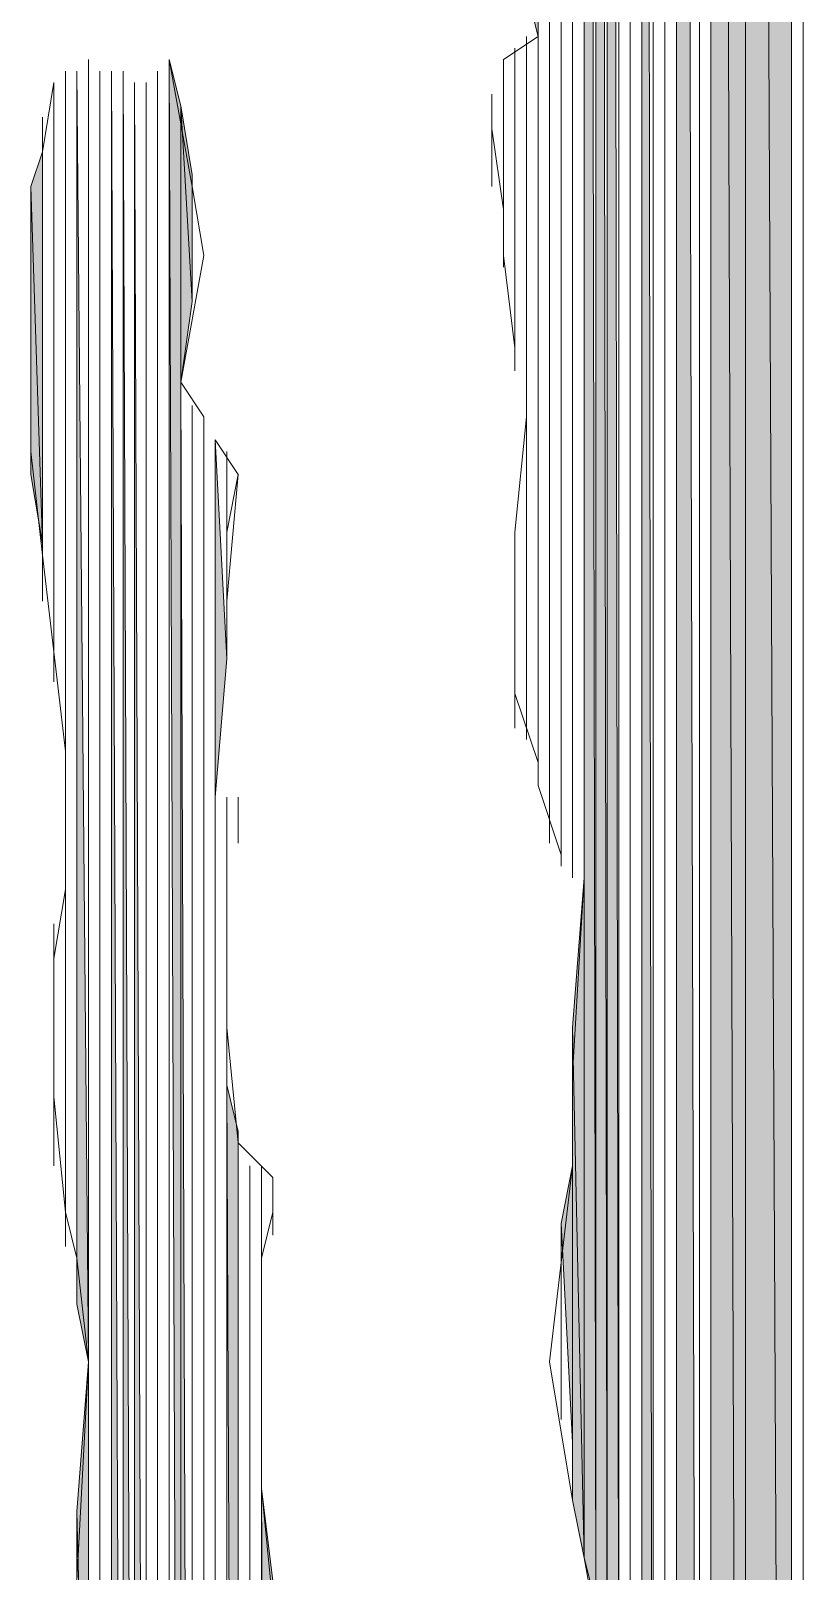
# Model space of a CAD drawing. Header units: millimetres. Extents: x -30643 to 86172, y -19411 to 63186.
# Drawn here: x 83531.5 to 83578.6, y -1815.3 to -1721.2 of the extents above; entities that cross this region are included whole.
import ezdxf

# ---------------------------------------------------------------- set-up
doc = ezdxf.new("R2010")
doc.units = ezdxf.units.MM

msp = doc.modelspace()

# ---------------------------------------------------------------- hatches: boundary and pattern name
h = msp.add_hatch(color=0)
h.dxf.hatch_style = 2
h.paths.add_polyline_path([(83561.714, -1718.77), (83562.417, -1721.584), (83561.714, -1415.484)])
h = msp.add_hatch(color=0)
h.dxf.hatch_style = 2
h.paths.add_polyline_path([(83563.121, -1768.027), (83563.121, -1770.138), (83563.121, -1415.484)])
h = msp.add_hatch(color=0)
h.dxf.hatch_style = 2
h.paths.add_polyline_path([(83565.232, -1814.47), (83565.936, -1817.285), (83565.232, -1415.484)])
h = msp.add_hatch(color=0)
h.dxf.hatch_style = 2
h.paths.add_polyline_path([(83565.936, -1817.988), (83566.639, -1822.21), (83565.936, -1415.484)])
h = msp.add_hatch(color=0)
h.dxf.hatch_style = 2
h.paths.add_polyline_path([(83566.639, -1822.21), (83567.343, -1828.544), (83566.639, -1416.188)])
h = msp.add_hatch(color=0)
h.dxf.hatch_style = 2
h.paths.add_polyline_path([(83567.343, -1828.544), (83567.343, -1830.655), (83567.343, -1416.188)])
h = msp.add_hatch(color=0)
h.dxf.hatch_style = 2
h.paths.add_polyline_path([(83568.751, -1878.505), (83569.454, -1880.616), (83568.751, -1416.891)])
h = msp.add_hatch(color=0)
h.dxf.hatch_style = 2
h.paths.add_polyline_path([(83570.862, -1886.949), (83570.862, -1890.467), (83570.862, -1416.891)])
h = msp.add_hatch(color=0)
h.dxf.hatch_style = 2
h.paths.add_polyline_path([(83570.862, -1927.762), (83572.269, -1932.688), (83570.862, -1417.595)])
h = msp.add_hatch(color=0)
h.dxf.hatch_style = 2
h.paths.add_polyline_path([(83572.269, -1933.392), (83572.269, -1937.614), (83572.269, -1417.595)])
h = msp.add_hatch(color=0)
h.dxf.hatch_style = 2
h.paths.add_polyline_path([(83572.973, -2012.907), (83575.084, -2014.315), (83572.973, -1418.299)])
h = msp.add_hatch(color=0)
h.dxf.hatch_style = 2
h.paths.add_polyline_path([(83575.084, -2014.315), (83575.084, -1419.706), (83572.973, -1418.299)])
h = msp.add_hatch(color=0)
h.dxf.hatch_style = 2
h.paths.add_polyline_path([(83575.084, -2014.315), (83577.898, -2015.722), (83575.084, -1419.706)])
h = msp.add_hatch(color=0)
h.dxf.hatch_style = 2
h.paths.add_polyline_path([(83577.898, -2015.722), (83577.898, -1421.817), (83575.084, -1419.706)])
h = msp.add_hatch(color=0)
h.dxf.hatch_style = 2
h.paths.add_polyline_path([(83540.603, -1909.467), (83540.603, -1725.806), (83539.9, -1722.992)])
h = msp.add_hatch(color=0)
h.dxf.hatch_style = 2
h.paths.add_polyline_path([(83534.27, -1796.878), (83534.27, -1798.989), (83534.27, -1723.695)])
h = msp.add_hatch(color=0)
h.dxf.hatch_style = 2
h.paths.add_polyline_path([(83534.27, -1798.989), (83534.974, -1802.508), (83534.27, -1723.695)])
h = msp.add_hatch(color=0)
h.dxf.hatch_style = 2
h.paths.add_polyline_path([(83536.381, -1891.171), (83537.085, -1893.282), (83536.381, -1723.695)])
h = msp.add_hatch(color=0)
h.dxf.hatch_style = 2
h.paths.add_polyline_path([(83537.085, -1893.282), (83537.789, -1902.43), (83537.085, -1723.695)])
h = msp.add_hatch(color=0)
h.dxf.hatch_style = 2
h.paths.add_polyline_path([(83537.789, -1903.134), (83538.492, -1905.245), (83537.789, -1724.399)])
h = msp.add_hatch(color=0)
h.dxf.hatch_style = 2
h.paths.add_polyline_path([(83560.306, -1732.14), (83560.306, -1734.954), (83560.306, -1724.399)])
h = msp.add_hatch(color=0)
h.dxf.hatch_style = 2
h.paths.add_polyline_path([(83532.863, -1756.768), (83532.863, -1759.583), (83532.863, -1725.806)])
h = msp.add_hatch(color=0)
h.dxf.hatch_style = 2
h.paths.add_polyline_path([(83540.603, -1742.695), (83541.307, -1737.769), (83540.603, -1725.806)])
h = msp.add_hatch(color=0)
h.dxf.hatch_style = 2
h.paths.add_polyline_path([(83541.307, -1737.769), (83541.307, -1730.029), (83540.603, -1725.806)])
h = msp.add_hatch(color=0)
h.dxf.hatch_style = 2
h.paths.add_polyline_path([(83532.159, -1756.065), (83532.159, -1726.51), (83532.159, -1728.621)])
h = msp.add_hatch(color=0)
h.dxf.hatch_style = 2
h.paths.add_polyline_path([(83532.159, -1752.546), (83532.159, -1728.621), (83531.456, -1730.732)])
h = msp.add_hatch(color=0)
h.dxf.hatch_style = 2
h.paths.add_polyline_path([(83532.159, -1753.25), (83532.159, -1756.065), (83532.159, -1728.621)])
h = msp.add_hatch(color=0)
h.dxf.hatch_style = 2
h.paths.add_polyline_path([(83541.307, -1737.769), (83541.307, -1735.658), (83541.307, -1730.029)])
h = msp.add_hatch(color=0)
h.dxf.hatch_style = 2
h.paths.add_polyline_path([(83531.456, -1748.324), (83532.159, -1752.546), (83531.456, -1730.732)])
h = msp.add_hatch(color=0)
h.dxf.hatch_style = 2
h.paths.add_polyline_path([(83531.456, -1746.917), (83531.456, -1732.843), (83531.456, -1734.954)])
h = msp.add_hatch(color=0)
h.dxf.hatch_style = 2
h.paths.add_polyline_path([(83540.603, -1934.095), (83541.307, -1939.725), (83540.603, -1742.695)])
h = msp.add_hatch(color=0)
h.dxf.hatch_style = 2
h.paths.add_polyline_path([(83561.714, -1764.509), (83561.714, -1744.806), (83561.714, -1749.028)])
h = msp.add_hatch(color=0)
h.dxf.hatch_style = 2
h.paths.add_polyline_path([(83542.714, -1768.027), (83543.418, -1759.583), (83542.714, -1746.213)])
h = msp.add_hatch(color=0)
h.dxf.hatch_style = 2
h.paths.add_polyline_path([(83543.418, -1756.065), (83543.418, -1751.843), (83543.418, -1747.62)])
h = msp.add_hatch(color=0)
h.dxf.hatch_style = 2
h.paths.add_polyline_path([(83561.01, -1763.805), (83561.01, -1751.843), (83561.01, -1754.657)])
h = msp.add_hatch(color=0)
h.dxf.hatch_style = 2
h.paths.add_polyline_path([(83561.01, -1763.101), (83561.01, -1755.361), (83561.01, -1758.176)])
h = msp.add_hatch(color=0)
h.dxf.hatch_style = 2
h.paths.add_polyline_path([(83533.567, -1795.471), (83533.567, -1765.212), (83533.567, -1767.324)])
h = msp.add_hatch(color=0)
h.dxf.hatch_style = 2
h.paths.add_polyline_path([(83533.567, -1794.767), (83533.567, -1767.324), (83533.567, -1770.842)])
h = msp.add_hatch(color=0)
h.dxf.hatch_style = 2
h.paths.add_polyline_path([(83543.418, -1778.582), (83543.418, -1771.545), (83543.418, -1768.027)])
h = msp.add_hatch(color=0)
h.dxf.hatch_style = 2
h.paths.add_polyline_path([(83533.567, -1793.36), (83533.567, -1770.842), (83533.567, -1772.953)])
h = msp.add_hatch(color=0)
h.dxf.hatch_style = 2
h.paths.add_polyline_path([(83565.232, -1814.47), (83565.232, -1772.953), (83564.528, -1782.101)])
h = msp.add_hatch(color=0)
h.dxf.hatch_style = 2
h.paths.add_polyline_path([(83532.863, -1790.545), (83532.863, -1775.768), (83532.863, -1777.879)])
h = msp.add_hatch(color=0)
h.dxf.hatch_style = 2
h.paths.add_polyline_path([(83543.418, -1942.54), (83543.418, -1780.694), (83543.418, -1778.582)])
h = msp.add_hatch(color=0)
h.dxf.hatch_style = 2
h.paths.add_polyline_path([(83532.863, -1789.138), (83532.863, -1780.694), (83532.863, -1786.323)])
h = msp.add_hatch(color=0)
h.dxf.hatch_style = 2
h.paths.add_polyline_path([(83564.528, -1810.952), (83564.528, -1782.101), (83564.528, -1784.915)])
h = msp.add_hatch(color=0)
h.dxf.hatch_style = 2
h.paths.add_polyline_path([(83564.528, -1810.952), (83565.232, -1814.47), (83564.528, -1782.101)])
h = msp.add_hatch(color=0)
h.dxf.hatch_style = 2
h.paths.add_polyline_path([(83543.418, -1942.54), (83543.418, -1785.619), (83543.418, -1782.804)])
h = msp.add_hatch(color=0)
h.dxf.hatch_style = 2
h.paths.add_polyline_path([(83564.528, -1809.544), (83564.528, -1784.915), (83564.528, -1790.545)])
h = msp.add_hatch(color=0)
h.dxf.hatch_style = 2
h.paths.add_polyline_path([(83544.122, -1943.243), (83544.122, -1788.434), (83543.418, -1785.619)])
h = msp.add_hatch(color=0)
h.dxf.hatch_style = 2
h.paths.add_polyline_path([(83564.528, -1807.433), (83564.528, -1790.545), (83563.825, -1794.063)])
h = msp.add_hatch(color=0)
h.dxf.hatch_style = 2
h.paths.add_polyline_path([(83564.528, -1807.433), (83564.528, -1809.544), (83564.528, -1790.545)])
h = msp.add_hatch(color=0)
h.dxf.hatch_style = 2
h.paths.add_polyline_path([(83563.825, -1806.026), (83563.825, -1794.063), (83563.825, -1799.693)])
h = msp.add_hatch(color=0)
h.dxf.hatch_style = 2
h.paths.add_polyline_path([(83545.529, -1946.058), (83545.529, -1801.1), (83545.529, -1796.174)])
h = msp.add_hatch(color=0)
h.dxf.hatch_style = 2
h.paths.add_polyline_path([(83563.825, -1803.915), (83563.825, -1806.026), (83563.825, -1799.693)])
h = msp.add_hatch(color=0)
h.dxf.hatch_style = 2
h.paths.add_polyline_path([(83545.529, -1946.762), (83545.529, -1810.248), (83545.529, -1801.1)])
h = msp.add_hatch(color=0)
h.dxf.hatch_style = 2
h.paths.add_polyline_path([(83534.974, -1839.802), (83534.974, -1802.508), (83534.27, -1811.655)])
h = msp.add_hatch(color=0)
h.dxf.hatch_style = 2
h.paths.add_polyline_path([(83546.233, -1947.465), (83546.233, -1815.877), (83545.529, -1810.248)])
h = msp.add_hatch(color=0)
h.dxf.hatch_style = 2
h.paths.add_polyline_path([(83534.27, -1839.099), (83534.27, -1811.655), (83534.27, -1815.877)])

# ---------------------------------------------------------------- linework, layer by layer
at = {"color": 0, "lineweight": 0}
for points in [[(83561.714, -1718.77), (83562.417, -1721.584), (83561.714, -1415.484)], [(83562.417, -1721.584), (83562.417, -1415.484)], [(83562.417, -1765.212), (83562.417, -1415.484)], [(83562.417, -1765.916), (83562.417, -1415.484)], [(83562.417, -1765.916), (83562.417, -1415.484)], [(83562.417, -1767.324), (83562.417, -1415.484)], [(83562.417, -1767.324), (83562.417, -1415.484)], [(83563.121, -1770.138), (83563.121, -1414.78)], [(83563.121, -1770.138), (83563.121, -1414.78)], [(83563.121, -1768.027), (83563.121, -1415.484)], [(83563.121, -1768.027), (83563.121, -1770.138), (83563.121, -1415.484)], [(83563.121, -1770.842), (83563.121, -1415.484)], [(83563.121, -1770.842), (83563.121, -1415.484)], [(83563.121, -1770.842), (83563.121, -1415.484)], [(83563.121, -1770.842), (83563.121, -1415.484)], [(83563.825, -1771.545), (83563.825, -1415.484)], [(83563.825, -1771.545), (83563.825, -1415.484)], [(83563.825, -1772.249), (83563.825, -1415.484)], [(83563.825, -1772.249), (83563.825, -1415.484)], [(83563.825, -1772.249), (83563.825, -1415.484)], [(83563.825, -1772.249), (83563.825, -1415.484)], [(83564.528, -1772.249), (83564.528, -1415.484)], [(83564.528, -1772.249), (83564.528, -1415.484)], [(83564.528, -1772.953), (83564.528, -1415.484)], [(83564.528, -1772.953), (83564.528, -1415.484)], [(83564.528, -1772.953), (83564.528, -1415.484)], [(83564.528, -1772.953), (83564.528, -1415.484)], [(83564.528, -1772.953), (83564.528, -1415.484)], [(83564.528, -1772.953), (83564.528, -1415.484)], [(83565.232, -1772.953), (83565.232, -1415.484)], [(83565.232, -1814.47), (83565.232, -1415.484)], [(83565.232, -1814.47), (83565.232, -1415.484)], [(83565.232, -1814.47), (83565.936, -1817.285), (83565.232, -1415.484)], [(83565.936, -1817.285), (83565.936, -1415.484)], [(83565.936, -1817.285), (83565.936, -1415.484)], [(83565.936, -1817.285), (83565.936, -1415.484)], [(83565.936, -1817.285), (83565.936, -1415.484)], [(83565.936, -1817.988), (83565.936, -1415.484)], [(83565.936, -1817.988), (83566.639, -1822.21), (83565.936, -1415.484)], [(83566.639, -1822.21), (83566.639, -1416.188)], [(83566.639, -1822.21), (83567.343, -1828.544), (83566.639, -1416.188)], [(83567.343, -1828.544), (83567.343, -1416.188)], [(83567.343, -1828.544), (83567.343, -1830.655), (83567.343, -1416.188)], [(83567.343, -1830.655), (83567.343, -1416.188)], [(83567.343, -1830.655), (83567.343, -1416.188)], [(83567.343, -1830.655), (83567.343, -1416.188)], [(83567.343, -1830.655), (83567.343, -1416.188)], [(83567.343, -1832.062), (83567.343, -1416.188)], [(83567.343, -1851.765), (83567.343, -1416.188)], [(83567.343, -1852.469), (83567.343, -1416.188)], [(83567.343, -1852.469), (83567.343, -1416.188)], [(83568.047, -1853.172), (83568.047, -1416.188)], [(83568.047, -1853.172), (83568.047, -1416.188)], [(83568.047, -1854.58), (83568.047, -1416.188)], [(83568.047, -1854.58), (83568.047, -1416.188)], [(83568.751, -1854.58), (83568.751, -1416.188)], [(83568.751, -1854.58), (83568.751, -1416.188)], [(83568.751, -1855.987), (83568.751, -1416.891)], [(83568.751, -1855.987), (83568.751, -1416.891)], [(83568.751, -1855.987), (83568.751, -1416.891)], [(83568.751, -1878.505), (83569.454, -1880.616), (83568.751, -1416.891)], [(83569.454, -1880.616), (83569.454, -1416.891)], [(83569.454, -1880.616), (83569.454, -1416.891)], [(83569.454, -1880.616), (83569.454, -1416.891)], [(83569.454, -1880.616), (83569.454, -1416.891)], [(83569.454, -1882.023), (83569.454, -1416.891)], [(83569.454, -1882.023), (83569.454, -1416.891)], [(83570.158, -1882.727), (83570.158, -1416.891)], [(83570.158, -1882.727), (83570.158, -1416.891)], [(83570.158, -1882.727), (83570.158, -1416.891)], [(83570.158, -1882.727), (83570.158, -1416.891)], [(83570.158, -1883.431), (83570.158, -1416.891)], [(83570.158, -1883.431), (83570.158, -1416.891)], [(83570.158, -1884.134), (83570.158, -1416.891)], [(83570.158, -1884.134), (83570.158, -1416.891)], [(83570.158, -1884.838), (83570.158, -1416.891)], [(83570.158, -1884.838), (83570.158, -1416.891)], [(83570.158, -1884.838), (83570.158, -1416.891)], [(83570.158, -1884.838), (83570.158, -1416.891)], [(83570.158, -1884.838), (83570.158, -1416.891)], [(83570.158, -1884.838), (83570.158, -1416.891)], [(83570.862, -1885.542), (83570.862, -1416.891)], [(83570.862, -1885.542), (83570.862, -1416.891)], [(83570.862, -1886.949), (83570.862, -1416.891)], [(83570.862, -1886.949), (83570.862, -1416.891)], [(83570.862, -1886.949), (83570.862, -1416.891)], [(83570.862, -1886.949), (83570.862, -1890.467), (83570.862, -1416.891)], [(83570.862, -1890.467), (83570.862, -1417.595)], [(83570.862, -1890.467), (83570.862, -1417.595)], [(83570.862, -1891.171), (83570.862, -1417.595)], [(83570.862, -1924.948), (83570.862, -1417.595)], [(83570.862, -1924.948), (83570.862, -1417.595)], [(83570.862, -1927.762), (83572.269, -1932.688), (83570.862, -1417.595)], [(83572.269, -1932.688), (83572.269, -1417.595)], [(83572.269, -1932.688), (83572.269, -1417.595)], [(83572.269, -1933.392), (83572.269, -1417.595)], [(83572.269, -1933.392), (83572.269, -1937.614), (83572.269, -1417.595)], [(83572.269, -1937.614), (83572.269, -1418.299)], [(83572.269, -2012.204), (83572.269, -1418.299)], [(83572.973, -2012.907), (83572.973, -1418.299)], [(83572.973, -2012.907), (83575.084, -2014.315), (83572.973, -1418.299)], [(83575.084, -2014.315), (83575.084, -1419.706), (83572.973, -1418.299)], [(83575.084, -2014.315), (83577.898, -2015.722), (83575.084, -1419.706)], [(83577.898, -2015.722), (83577.898, -1421.817), (83575.084, -1419.706)], [(83577.898, -2015.722), (83577.898, -1421.817)], [(83578.602, -2015.019), (83578.602, -1422.521)], [(83578.602, -2015.019), (83578.602, -1619.551)], [(83578.602, -2015.019), (83578.602, -1619.551)], [(83578.602, -2015.019), (83578.602, -1619.551)], [(83561.714, -1741.991), (83561.714, -1721.584)], [(83561.714, -1741.991), (83561.714, -1721.584)], [(83561.714, -1743.398), (83561.714, -1721.584)], [(83561.714, -1743.398), (83561.714, -1721.584)], [(83561.714, -1744.806), (83561.714, -1721.584)], [(83561.714, -1764.509), (83561.714, -1721.584)], [(83561.714, -1764.509), (83561.714, -1721.584)], [(83561.714, -1764.509), (83561.714, -1721.584)], [(83562.417, -1765.212), (83562.417, -1721.584)], [(83534.974, -1802.508), (83534.974, -1722.992)], [(83534.974, -1839.802), (83534.974, -1722.992)], [(83534.974, -1839.802), (83534.974, -1722.992)], [(83534.974, -1839.802), (83534.974, -1722.992)], [(83539.9, -1908.059), (83539.9, -1722.992)], [(83539.9, -1908.059), (83539.9, -1722.992)], [(83540.603, -1909.467), (83540.603, -1725.806), (83539.9, -1722.992)], [(83560.306, -1734.954), (83560.306, -1722.992)], [(83560.306, -1734.954), (83560.306, -1722.992)], [(83560.306, -1735.658), (83560.306, -1722.992)], [(83560.306, -1735.658), (83560.306, -1722.992)], [(83561.01, -1737.065), (83561.01, -1722.288)], [(83561.01, -1737.065), (83561.01, -1722.288)], [(83561.01, -1738.473), (83561.01, -1722.288)], [(83561.01, -1738.473), (83561.01, -1722.288)], [(83561.01, -1739.88), (83561.01, -1722.288)], [(83561.01, -1739.88), (83561.01, -1722.288)], [(83561.01, -1740.584), (83561.01, -1722.288)], [(83561.01, -1740.584), (83561.01, -1722.288)], [(83561.01, -1741.991), (83561.01, -1722.288)], [(83561.01, -1741.991), (83561.01, -1722.288)], [(83533.567, -1763.101), (83533.567, -1723.695)], [(83533.567, -1763.101), (83533.567, -1723.695)], [(83533.567, -1764.509), (83533.567, -1723.695)], [(83533.567, -1764.509), (83533.567, -1723.695)], [(83533.567, -1765.212), (83533.567, -1723.695)], [(83533.567, -1795.471), (83533.567, -1723.695)], [(83534.27, -1796.174), (83534.27, -1723.695)], [(83534.27, -1796.174), (83534.27, -1723.695)], [(83534.27, -1796.174), (83534.27, -1723.695)], [(83534.27, -1796.174), (83534.27, -1723.695)], [(83534.27, -1796.878), (83534.27, -1723.695)], [(83534.27, -1796.878), (83534.27, -1723.695)], [(83534.27, -1796.878), (83534.27, -1723.695)], [(83534.27, -1796.878), (83534.27, -1798.989), (83534.27, -1723.695)], [(83534.27, -1798.989), (83534.27, -1723.695)], [(83534.27, -1798.989), (83534.974, -1802.508), (83534.27, -1723.695)], [(83535.678, -1839.802), (83535.678, -1723.695)], [(83535.678, -1839.802), (83535.678, -1723.695)], [(83535.678, -1840.506), (83535.678, -1723.695)], [(83535.678, -1840.506), (83535.678, -1723.695)], [(83536.381, -1841.913), (83536.381, -1723.695)], [(83536.381, -1841.913), (83536.381, -1723.695)], [(83536.381, -1842.617), (83536.381, -1723.695)], [(83536.381, -1842.617), (83536.381, -1723.695)], [(83536.381, -1843.321), (83536.381, -1723.695)], [(83536.381, -1843.321), (83536.381, -1723.695)], [(83536.381, -1843.321), (83536.381, -1723.695)], [(83536.381, -1843.321), (83536.381, -1723.695)], [(83536.381, -1843.321), (83536.381, -1723.695)], [(83536.381, -1891.171), (83537.085, -1893.282), (83536.381, -1723.695)], [(83537.085, -1893.282), (83537.085, -1723.695)], [(83537.085, -1893.282), (83537.789, -1902.43), (83537.085, -1723.695)], [(83539.196, -1906.652), (83539.196, -1723.695)], [(83539.196, -1906.652), (83539.196, -1723.695)], [(83539.9, -1907.356), (83539.9, -1723.695)], [(83539.9, -1907.356), (83539.9, -1723.695)], [(83539.9, -1907.356), (83539.9, -1723.695)], [(83539.9, -1907.356), (83539.9, -1723.695)], [(83539.9, -1907.356), (83539.9, -1723.695)], [(83539.9, -1907.356), (83539.9, -1723.695)], [(83532.863, -1759.583), (83532.863, -1724.399)], [(83532.863, -1759.583), (83532.863, -1724.399)], [(83532.863, -1759.583), (83532.863, -1724.399)], [(83532.863, -1759.583), (83532.863, -1724.399)], [(83532.863, -1759.583), (83532.863, -1724.399)], [(83532.863, -1759.583), (83532.863, -1724.399)], [(83532.863, -1760.287), (83532.863, -1724.399)], [(83532.863, -1760.287), (83532.863, -1724.399)], [(83532.863, -1760.99), (83532.863, -1724.399)], [(83532.863, -1760.99), (83532.863, -1724.399)], [(83533.567, -1761.694), (83533.567, -1724.399)], [(83533.567, -1761.694), (83533.567, -1724.399)], [(83533.567, -1761.694), (83533.567, -1724.399)], [(83533.567, -1761.694), (83533.567, -1724.399)], [(83533.567, -1762.398), (83533.567, -1724.399)], [(83533.567, -1762.398), (83533.567, -1724.399)], [(83537.789, -1902.43), (83537.789, -1724.399)], [(83537.789, -1902.43), (83537.789, -1724.399)], [(83537.789, -1903.134), (83537.789, -1724.399)], [(83537.789, -1903.134), (83538.492, -1905.245), (83537.789, -1724.399)], [(83538.492, -1905.245), (83538.492, -1724.399)], [(83538.492, -1905.245), (83538.492, -1724.399)], [(83539.196, -1905.948), (83539.196, -1724.399)], [(83539.196, -1905.948), (83539.196, -1724.399)], [(83560.306, -1732.14), (83560.306, -1724.399)], [(83560.306, -1732.14), (83560.306, -1724.399)], [(83560.306, -1732.14), (83560.306, -1724.399)], [(83560.306, -1732.14), (83560.306, -1734.954), (83560.306, -1724.399)], [(83532.863, -1756.768), (83532.863, -1725.806)], [(83532.863, -1756.768), (83532.863, -1725.806)], [(83532.863, -1756.768), (83532.863, -1725.806)], [(83532.863, -1756.768), (83532.863, -1725.806)], [(83532.863, -1756.768), (83532.863, -1725.806)], [(83532.863, -1756.768), (83532.863, -1759.583), (83532.863, -1725.806)], [(83540.603, -1742.695), (83540.603, -1725.806)], [(83540.603, -1742.695), (83540.603, -1725.806)], [(83540.603, -1742.695), (83541.307, -1737.769), (83540.603, -1725.806)], [(83541.307, -1737.769), (83541.307, -1730.029), (83540.603, -1725.806)], [(83559.603, -1730.732), (83559.603, -1725.103)], [(83559.603, -1730.732), (83559.603, -1725.103)], [(83559.603, -1729.325), (83559.603, -1725.806)], [(83559.603, -1729.325), (83559.603, -1725.806)], [(83559.603, -1729.325), (83559.603, -1725.806)], [(83559.603, -1729.325), (83559.603, -1725.806)], [(83559.603, -1730.029), (83559.603, -1725.806)], [(83559.603, -1730.029), (83559.603, -1725.806)], [(83560.306, -1731.436), (83560.306, -1725.103)], [(83560.306, -1731.436), (83560.306, -1725.103)], [(83532.159, -1756.065), (83532.159, -1726.51), (83532.159, -1728.621)], [(83532.159, -1756.065), (83532.159, -1726.51)], [(83532.159, -1752.546), (83532.159, -1728.621), (83531.456, -1730.732)], [(83532.159, -1752.546), (83532.159, -1728.621)], [(83532.159, -1753.25), (83532.159, -1728.621)], [(83532.159, -1753.25), (83532.159, -1756.065), (83532.159, -1728.621)], [(83541.307, -1737.769), (83541.307, -1735.658), (83541.307, -1730.029)], [(83531.456, -1748.324), (83531.456, -1730.732)], [(83531.456, -1748.324), (83532.159, -1752.546), (83531.456, -1730.732)], [(83531.456, -1748.324), (83531.456, -1731.436)], [(83531.456, -1748.324), (83531.456, -1731.436)], [(83541.307, -1735.658), (83541.307, -1730.732)], [(83541.307, -1735.658), (83541.307, -1730.732)], [(83531.456, -1746.917), (83531.456, -1732.843), (83531.456, -1734.954)], [(83531.456, -1746.917), (83531.456, -1732.843)], [(83540.603, -1909.467), (83540.603, -1742.695)], [(83540.603, -1909.467), (83540.603, -1742.695)], [(83540.603, -1934.095), (83541.307, -1939.725), (83540.603, -1742.695)], [(83541.307, -1939.725), (83541.307, -1744.102)], [(83541.307, -1939.725), (83541.307, -1744.102)], [(83541.307, -1939.725), (83541.307, -1744.102)], [(83541.307, -1939.725), (83541.307, -1744.102)], [(83542.011, -1940.429), (83542.011, -1744.806)], [(83542.011, -1940.429), (83542.011, -1744.806)], [(83542.011, -1940.429), (83542.011, -1744.806)], [(83542.011, -1940.429), (83542.011, -1744.806)], [(83561.714, -1764.509), (83561.714, -1744.806), (83561.714, -1749.028)], [(83542.714, -1941.132), (83542.714, -1746.213)], [(83542.714, -1941.132), (83542.714, -1746.213)], [(83542.714, -1941.132), (83542.714, -1746.213)], [(83542.714, -1768.027), (83543.418, -1759.583), (83542.714, -1746.213)], [(83543.418, -1759.583), (83543.418, -1746.917)], [(83543.418, -1759.583), (83543.418, -1746.917)], [(83543.418, -1758.176), (83543.418, -1746.917)], [(83543.418, -1758.176), (83543.418, -1746.917)], [(83543.418, -1757.472), (83543.418, -1746.917)], [(83543.418, -1757.472), (83543.418, -1746.917)], [(83543.418, -1756.768), (83543.418, -1747.62)], [(83543.418, -1756.768), (83543.418, -1747.62)], [(83543.418, -1756.065), (83543.418, -1747.62)], [(83543.418, -1756.065), (83543.418, -1747.62)], [(83543.418, -1756.065), (83543.418, -1747.62)], [(83543.418, -1756.065), (83543.418, -1751.843), (83543.418, -1747.62)], [(83543.418, -1751.843), (83543.418, -1747.62)], [(83543.418, -1751.843), (83544.122, -1748.324)], [(83561.714, -1763.805), (83561.714, -1749.028)], [(83561.714, -1763.805), (83561.714, -1749.028)], [(83561.714, -1763.805), (83561.714, -1750.435)], [(83561.714, -1763.805), (83561.714, -1750.435)], [(83561.01, -1763.805), (83561.01, -1751.843), (83561.01, -1754.657)], [(83561.01, -1763.805), (83561.01, -1751.843)], [(83561.01, -1763.101), (83561.01, -1754.657)], [(83561.01, -1763.101), (83561.01, -1754.657)], [(83561.01, -1763.101), (83561.01, -1755.361), (83561.01, -1758.176)], [(83561.01, -1763.101), (83561.01, -1755.361)], [(83561.01, -1762.398), (83561.01, -1758.176)], [(83561.01, -1762.398), (83561.01, -1758.176)], [(83533.567, -1795.471), (83533.567, -1765.212), (83533.567, -1767.324)], [(83533.567, -1794.767), (83533.567, -1767.324), (83533.567, -1770.842)], [(83533.567, -1794.767), (83533.567, -1767.324)], [(83542.714, -1941.132), (83542.714, -1768.027)], [(83543.418, -1941.836), (83543.418, -1768.027)], [(83543.418, -1941.836), (83543.418, -1768.027)], [(83543.418, -1942.54), (83543.418, -1768.027)], [(83543.418, -1778.582), (83543.418, -1771.545), (83543.418, -1768.027)], [(83543.418, -1771.545), (83543.418, -1768.027)], [(83543.418, -1771.545), (83543.418, -1768.027)], [(83543.418, -1771.545), (83543.418, -1768.027)], [(83543.418, -1771.545), (83543.418, -1768.027)], [(83543.418, -1771.545), (83543.418, -1768.027)], [(83543.418, -1771.545), (83543.418, -1768.027)], [(83543.418, -1770.842), (83543.418, -1768.027)], [(83543.418, -1770.842), (83543.418, -1768.027)], [(83543.418, -1770.842), (83543.418, -1768.027)], [(83543.418, -1770.842), (83543.418, -1768.027)], [(83544.122, -1770.842), (83544.122, -1768.027)], [(83544.122, -1770.842), (83544.122, -1768.027)], [(83544.122, -1770.842), (83544.122, -1768.027)], [(83544.122, -1770.842), (83544.122, -1768.027)], [(83544.122, -1770.842), (83544.122, -1768.027)], [(83544.122, -1770.842), (83544.122, -1768.027)], [(83544.122, -1770.138), (83544.122, -1768.027)], [(83533.567, -1793.36), (83533.567, -1770.842), (83533.567, -1772.953)], [(83533.567, -1793.36), (83533.567, -1770.842)], [(83533.567, -1791.952), (83533.567, -1772.953)], [(83533.567, -1791.952), (83533.567, -1772.953)], [(83565.232, -1814.47), (83565.232, -1772.953), (83564.528, -1782.101)], [(83533.567, -1791.952), (83533.567, -1773.657)], [(83533.567, -1791.952), (83533.567, -1773.657)], [(83532.863, -1790.545), (83532.863, -1775.768), (83532.863, -1777.879)], [(83532.863, -1790.545), (83532.863, -1775.768)], [(83533.567, -1791.249), (83533.567, -1775.064)], [(83533.567, -1791.249), (83533.567, -1775.064)], [(83532.863, -1789.841), (83532.863, -1777.879)], [(83532.863, -1789.841), (83532.863, -1777.879)], [(83543.418, -1942.54), (83543.418, -1778.582)], [(83543.418, -1942.54), (83543.418, -1780.694), (83543.418, -1778.582)], [(83532.863, -1789.841), (83532.863, -1779.286)], [(83532.863, -1789.841), (83532.863, -1779.286)], [(83532.863, -1789.138), (83532.863, -1779.99)], [(83532.863, -1789.138), (83532.863, -1779.99)], [(83532.863, -1789.138), (83532.863, -1780.694), (83532.863, -1786.323)], [(83532.863, -1789.138), (83532.863, -1780.694)], [(83543.418, -1942.54), (83543.418, -1780.694)], [(83543.418, -1942.54), (83543.418, -1782.101)], [(83543.418, -1942.54), (83543.418, -1782.101)], [(83543.418, -1942.54), (83543.418, -1782.101)], [(83543.418, -1942.54), (83543.418, -1782.101)], [(83564.528, -1810.952), (83564.528, -1782.101), (83564.528, -1784.915)], [(83564.528, -1810.952), (83565.232, -1814.47), (83564.528, -1782.101)], [(83543.418, -1942.54), (83543.418, -1782.804)], [(83543.418, -1942.54), (83543.418, -1782.804)], [(83543.418, -1942.54), (83543.418, -1785.619), (83543.418, -1782.804)], [(83564.528, -1809.544), (83564.528, -1784.915), (83564.528, -1790.545)], [(83564.528, -1809.544), (83564.528, -1784.915)], [(83564.528, -1809.544), (83564.528, -1784.915)], [(83564.528, -1809.544), (83564.528, -1784.915)], [(83543.418, -1942.54), (83543.418, -1785.619)], [(83544.122, -1943.243), (83544.122, -1788.434), (83543.418, -1785.619)], [(83532.863, -1787.027), (83532.863, -1789.138)], [(83544.122, -1943.243), (83544.122, -1788.434)], [(83544.122, -1943.243), (83544.122, -1789.138)], [(83544.122, -1943.243), (83544.122, -1789.138)], [(83544.122, -1943.243), (83544.122, -1789.138)], [(83544.122, -1943.243), (83544.122, -1789.138)], [(83544.122, -1943.947), (83544.122, -1789.138)], [(83544.122, -1943.947), (83544.122, -1789.138)], [(83544.122, -1943.947), (83544.122, -1789.138)], [(83544.122, -1943.947), (83544.122, -1789.138)], [(83544.825, -1945.354), (83544.825, -1790.545)], [(83544.825, -1945.354), (83544.825, -1790.545)], [(83545.529, -1945.354), (83545.529, -1790.545)], [(83545.529, -1796.174), (83545.529, -1790.545)], [(83545.529, -1796.174), (83545.529, -1790.545)], [(83545.529, -1796.174), (83545.529, -1790.545)], [(83564.528, -1807.433), (83564.528, -1790.545), (83563.825, -1794.063)], [(83564.528, -1807.433), (83564.528, -1809.544), (83564.528, -1790.545)], [(83545.529, -1794.767), (83545.529, -1791.249)], [(83545.529, -1794.767), (83545.529, -1791.249)], [(83546.233, -1794.767), (83546.233, -1791.249)], [(83546.233, -1794.767), (83546.233, -1791.249)], [(83546.233, -1794.767), (83546.233, -1791.249)], [(83546.233, -1794.767), (83546.233, -1791.249)], [(83546.233, -1794.063), (83546.233, -1791.952)], [(83546.233, -1794.063), (83546.233, -1791.952)], [(83563.825, -1806.026), (83563.825, -1794.063), (83563.825, -1799.693)], [(83563.825, -1806.026), (83563.825, -1794.063)], [(83563.825, -1806.026), (83563.825, -1794.063)], [(83563.825, -1806.026), (83563.825, -1794.063)], [(83545.529, -1945.354), (83545.529, -1796.174)], [(83545.529, -1946.058), (83545.529, -1801.1), (83545.529, -1796.174)], [(83563.825, -1803.915), (83563.825, -1799.693)], [(83563.825, -1803.915), (83563.825, -1806.026), (83563.825, -1799.693)], [(83545.529, -1946.058), (83545.529, -1801.1)], [(83545.529, -1946.762), (83545.529, -1810.248), (83545.529, -1801.1)], [(83534.974, -1839.802), (83534.974, -1802.508), (83534.27, -1811.655)], [(83545.529, -1946.762), (83545.529, -1810.248)], [(83546.233, -1947.465), (83546.233, -1815.877), (83545.529, -1810.248)], [(83534.27, -1839.099), (83534.27, -1811.655), (83534.27, -1815.877)], [(83534.27, -1839.099), (83534.27, -1811.655)]]:
    msp.add_lwpolyline(points, close=True, dxfattribs=at)
for points in [[(83561.714, -1718.77), (83562.417, -1721.584)], [(83562.417, -1721.584), (83560.306, -1722.992)], [(83541.307, -1730.732), (83539.9, -1722.992)], [(83532.863, -1724.399), (83532.159, -1728.621)], [(83559.603, -1725.103), (83559.603, -1727.214)], [(83559.603, -1727.214), (83560.306, -1732.14)], [(83532.159, -1728.621), (83531.456, -1730.732)], [(83531.456, -1730.732), (83531.456, -1734.954)], [(83542.011, -1734.954), (83541.307, -1730.732)], [(83560.306, -1732.14), (83560.306, -1734.954)], [(83531.456, -1734.954), (83531.456, -1746.917)], [(83540.603, -1742.695), (83542.011, -1734.954)], [(83560.306, -1734.954), (83561.01, -1740.584)], [(83542.011, -1744.806), (83540.603, -1742.695)], [(83561.714, -1744.806), (83561.01, -1751.843)], [(83544.122, -1748.324), (83542.714, -1746.213)], [(83531.456, -1746.917), (83532.159, -1753.25)], [(83543.418, -1756.065), (83544.122, -1748.324)], [(83561.01, -1751.843), (83561.01, -1755.361)], [(83532.159, -1753.25), (83533.567, -1765.212)], [(83543.418, -1759.583), (83543.418, -1756.065)], [(83561.01, -1755.361), (83561.01, -1761.694)], [(83542.714, -1768.027), (83543.418, -1759.583)], [(83561.01, -1761.694), (83562.417, -1765.916)], [(83533.567, -1765.212), (83533.567, -1773.657)], [(83562.417, -1767.324), (83563.825, -1771.545)], [(83544.122, -1770.138), (83544.122, -1768.027)], [(83543.418, -1778.582), (83543.418, -1771.545)], [(83565.232, -1772.953), (83564.528, -1784.915)], [(83533.567, -1773.657), (83532.863, -1777.879)], [(83532.863, -1777.879), (83532.863, -1786.323)], [(83543.418, -1782.101), (83543.418, -1778.582)], [(83544.122, -1789.138), (83543.418, -1782.101)], [(83564.528, -1784.915), (83564.528, -1790.545)], [(83532.863, -1786.323), (83533.567, -1793.36)], [(83546.233, -1791.249), (83544.122, -1789.138)], [(83564.528, -1790.545), (83563.121, -1802.508)], [(83546.233, -1793.36), (83546.233, -1791.249)], [(83533.567, -1793.36), (83534.27, -1796.174)], [(83545.529, -1796.174), (83546.233, -1793.36)], [(83534.27, -1796.174), (83534.974, -1802.508)], [(83545.529, -1810.248), (83545.529, -1796.174)], [(83534.974, -1802.508), (83534.27, -1815.877)], [(83563.121, -1802.508), (83564.528, -1810.952)], [(83546.233, -1817.285), (83545.529, -1810.248)], [(83564.528, -1810.952), (83565.232, -1814.47)], [(83565.232, -1814.47), (83566.639, -1822.21)]]:
    msp.add_lwpolyline(points, dxfattribs=at)

doc.saveas('drawing.dxf')
